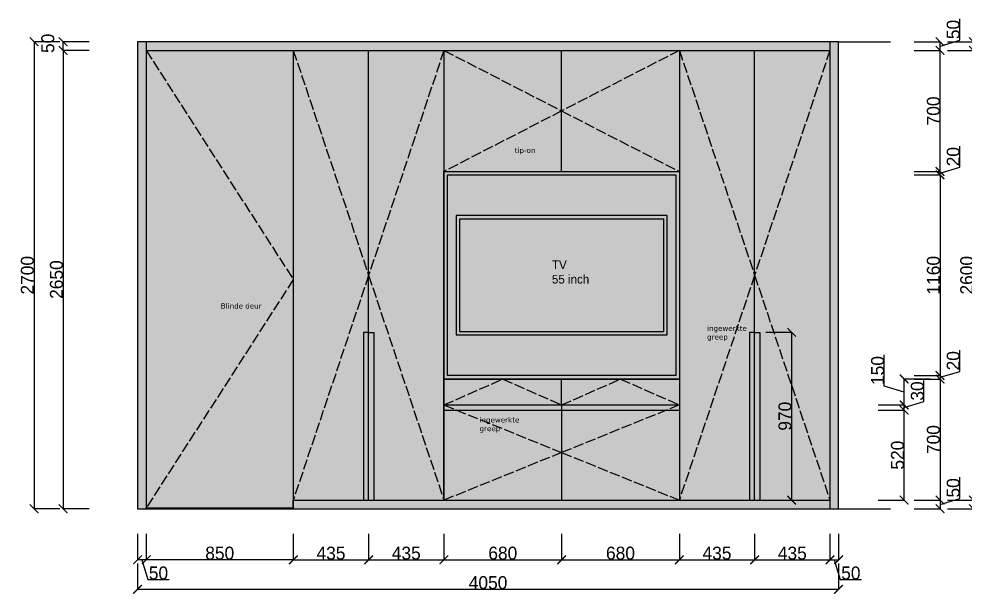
# Model space of a CAD drawing. Header units: millimetres. Extents: x -153917 to -31303, y -39726 to 31262.
# Drawn here: x -39530 to -34064, y -21365 to -18039 of the extents above; entities that cross this region are included whole.
import ezdxf

# ---------------------------------------------------------------- set-up
doc = ezdxf.new("R2010")
doc.units = ezdxf.units.MM
doc.header["$LTSCALE"] = 5
doc.linetypes.add('ACAD_ISO02W100', pattern=[15, 12, -3])
for name, color, linetype in [('Bemating', 1, 'Continuous'), ('Meubel', 8, 'Continuous'), ('muren', 7, 'Continuous'), ('Tekst', 7, 'Continuous')]:
    doc.layers.add(name, color=color, linetype=linetype)
for name, color, linetype, true_color in [('kleur kasten', 7, 'Continuous', 0xdedede), ('kleur leder', 7, 'Continuous', 0x35302c), ('parket', 7, 'Continuous', 0xe6d6b7), ('parket 10x10', 7, 'Continuous', 0xae8743)]:
    doc.layers.add(name, color=color, linetype=linetype, true_color=true_color)
doc.styles.add('Geneva', font='')
doc.styles.get('Geneva').set_extended_font_data('Geneva')
doc.dimstyles.new('ISO-25', dxfattribs={"dimtxt": 100, "dimasz": 25, "dimexe": 1.25, "dimexo": 0.625, "dimtad": 1, "dimtxsty": 'Standard', "dimblk": 'ARCHTICK', "dimcen": 2.5, "dimse1": 1, "dimse2": 1, "dimadec": 0, "dimazin": 0, "dimtfac": 1, "dimtmove": 0, "dimatfit": 3, "dimfxl": 1, "dimarcsym": 0})

# ---------------------------------------------------------------- blocks, each defined once
blk = doc.blocks.new('_ArchTick')
at = {"color": 0, "linetype": 'ByBlock', "const_width": 0.15}
blk.add_lwpolyline([(-0.5, -0.5), (0.5, 0.5)], dxfattribs=at)
blk = doc.blocks.new('*D911')
at = {"layer": 'Bemating', "color": 0, "lineweight": -2, "transparency": 16777216}
for p, q in [((-39292.5, -18171.3), (-39443.7, -18171.3)), ((-39442.5, -18171.3), (-39442.5, -20871.3)), ((-39292.5, -20871.3), (-39443.7, -20871.3))]:
    blk.add_line(p, q, dxfattribs=at)
at = {"layer": 'Defpoints', "color": 0, "transparency": 16777216}
for p in [(-38844.6, -18171.3), (-39442.5, -20871.3), (-38844.6, -20871.3)]:
    blk.add_point(p, dxfattribs=at)
at = {"layer": 'Bemating', "color": 0, "lineweight": -2, "transparency": 16777216, "xscale": 50, "yscale": 50, "zscale": 50}
for p, rotation in [((-39442.5, -18171.3), 90), ((-39442.5, -20871.3), 270)]:
    blk.add_blockref('_ArchTick', p, dxfattribs=dict(at, rotation=rotation))
at = {"layer": 'Bemating', "color": 0, "transparency": 16777216, "insert": (-39480.6, -19521.3), "char_height": 75, "attachment_point": 5, "rotation": 90, "style": 'Geneva'}
blk.add_mtext('2700', dxfattribs=at)
blk = doc.blocks.new('*D912')
at = {"layer": 'Bemating', "color": 0, "lineweight": -2, "transparency": 16777216}
for p, q in [((-39124.6, -18221.3), (-39275.9, -18221.3)), ((-39274.6, -18221.3), (-39274.6, -20871.3)), ((-39124.6, -20871.3), (-39275.9, -20871.3))]:
    blk.add_line(p, q, dxfattribs=at)
at = {"layer": 'Defpoints', "color": 0, "transparency": 16777216}
for p in [(-38794.6, -18221.3), (-39274.6, -20871.3), (-38794.6, -20871.3)]:
    blk.add_point(p, dxfattribs=at)
at = {"layer": 'Bemating', "color": 0, "lineweight": -2, "transparency": 16777216, "xscale": 50, "yscale": 50, "zscale": 50}
for p, rotation in [((-39274.6, -18221.3), 90), ((-39274.6, -20871.3), 270)]:
    blk.add_blockref('_ArchTick', p, dxfattribs=dict(at, rotation=rotation))
at = {"layer": 'Bemating', "color": 0, "transparency": 16777216, "insert": (-39312.7, -19546.3), "char_height": 75, "attachment_point": 5, "rotation": 90, "style": 'Geneva'}
blk.add_mtext('2650', dxfattribs=at)
blk = doc.blocks.new('*D913')
at = {"layer": 'Bemating', "color": 0, "lineweight": -2, "transparency": 16777216}
for p, q in [((-39124.6, -18171.3), (-39275.9, -18171.3)), ((-39274.6, -18221.3), (-39274.6, -18171.3)), ((-39124.6, -18221.3), (-39275.9, -18221.3))]:
    blk.add_line(p, q, dxfattribs=at)
at = {"layer": 'Defpoints', "color": 0, "transparency": 16777216}
for p in [(-39274.6, -18171.3), (-38844.6, -18171.3), (-38794.6, -18221.3)]:
    blk.add_point(p, dxfattribs=at)
at = {"layer": 'Bemating', "color": 0, "lineweight": -2, "transparency": 16777216, "xscale": 50, "yscale": 50, "zscale": 50}
for p, rotation in [((-39274.6, -18171.3), 90), ((-39274.6, -18221.3), 270)]:
    blk.add_blockref('_ArchTick', p, dxfattribs=dict(at, rotation=rotation))
at = {"layer": 'Bemating', "color": 0, "transparency": 16777216, "insert": (-39362.7, -18180.7), "char_height": 75, "attachment_point": 5, "rotation": 90, "style": 'Geneva'}
blk.add_mtext('50', dxfattribs=at)
blk = doc.blocks.new('*D923')
at = {"layer": 'Bemating', "color": 0, "lineweight": -2, "transparency": 16777216}
for p, q in [((-37944.6, -21016.5), (-37944.6, -21167.8)), ((-37509.6, -21016.5), (-37509.6, -21167.8)), ((-37944.6, -21166.5), (-37509.6, -21166.5))]:
    blk.add_line(p, q, dxfattribs=at)
at = {"layer": 'Defpoints', "color": 0, "transparency": 16777216}
for p in [(-37944.6, -20821.3), (-37509.6, -20821.3), (-37509.6, -21166.5)]:
    blk.add_point(p, dxfattribs=at)
at = {"layer": 'Bemating', "color": 0, "lineweight": -2, "transparency": 16777216, "xscale": 50, "yscale": 50, "zscale": 50, "rotation": 180}
blk.add_blockref('_ArchTick', (-37944.6, -21166.5), dxfattribs=at)
at = {"layer": 'Bemating', "color": 0, "lineweight": -2, "transparency": 16777216, "xscale": 50, "yscale": 50, "zscale": 50}
blk.add_blockref('_ArchTick', (-37509.6, -21166.5), dxfattribs=at)
at = {"layer": 'Bemating', "color": 0, "transparency": 16777216, "insert": (-37727.1, -21128.4), "char_height": 75, "attachment_point": 5, "style": 'Geneva'}
blk.add_mtext('435', dxfattribs=at)
blk = doc.blocks.new('*D924')
at = {"layer": 'Bemating', "color": 0, "lineweight": -2, "transparency": 16777216}
for p, q in [((-37509.6, -21016.5), (-37509.6, -21167.8)), ((-37074.6, -21016.5), (-37074.6, -21167.8)), ((-37509.6, -21166.5), (-37074.6, -21166.5))]:
    blk.add_line(p, q, dxfattribs=at)
at = {"layer": 'Defpoints', "color": 0, "transparency": 16777216}
for p in [(-37509.6, -20821.3), (-37074.6, -20821.3), (-37074.6, -21166.5)]:
    blk.add_point(p, dxfattribs=at)
at = {"layer": 'Bemating', "color": 0, "lineweight": -2, "transparency": 16777216, "xscale": 50, "yscale": 50, "zscale": 50, "rotation": 180}
blk.add_blockref('_ArchTick', (-37509.6, -21166.5), dxfattribs=at)
at = {"layer": 'Bemating', "color": 0, "lineweight": -2, "transparency": 16777216, "xscale": 50, "yscale": 50, "zscale": 50}
blk.add_blockref('_ArchTick', (-37074.6, -21166.5), dxfattribs=at)
at = {"layer": 'Bemating', "color": 0, "transparency": 16777216, "insert": (-37292.1, -21128.4), "char_height": 75, "attachment_point": 5, "style": 'Geneva'}
blk.add_mtext('435', dxfattribs=at)
blk = doc.blocks.new('*D925')
at = {"layer": 'Bemating', "color": 0, "lineweight": -2, "transparency": 16777216}
for p, q in [((-37074.6, -21016.5), (-37074.6, -21167.8)), ((-36394.6, -21016.5), (-36394.6, -21167.8)), ((-37074.6, -21166.5), (-36394.6, -21166.5))]:
    blk.add_line(p, q, dxfattribs=at)
at = {"layer": 'Defpoints', "color": 0, "transparency": 16777216}
for p in [(-37074.6, -20821.3), (-36394.6, -20821.3), (-36394.6, -21166.5)]:
    blk.add_point(p, dxfattribs=at)
at = {"layer": 'Bemating', "color": 0, "lineweight": -2, "transparency": 16777216, "xscale": 50, "yscale": 50, "zscale": 50, "rotation": 180}
blk.add_blockref('_ArchTick', (-37074.6, -21166.5), dxfattribs=at)
at = {"layer": 'Bemating', "color": 0, "lineweight": -2, "transparency": 16777216, "xscale": 50, "yscale": 50, "zscale": 50}
blk.add_blockref('_ArchTick', (-36394.6, -21166.5), dxfattribs=at)
at = {"layer": 'Bemating', "color": 0, "transparency": 16777216, "insert": (-36734.6, -21128.4), "char_height": 75, "attachment_point": 5, "style": 'Geneva'}
blk.add_mtext('680', dxfattribs=at)
blk = doc.blocks.new('*D926')
at = {"layer": 'Bemating', "color": 0, "lineweight": -2, "transparency": 16777216}
for p, q in [((-36394.6, -21016.5), (-36394.6, -21167.8)), ((-35714.6, -21016.5), (-35714.6, -21167.8)), ((-36394.6, -21166.5), (-35714.6, -21166.5))]:
    blk.add_line(p, q, dxfattribs=at)
at = {"layer": 'Defpoints', "color": 0, "transparency": 16777216}
for p in [(-36394.6, -20821.3), (-35714.6, -20821.3), (-35714.6, -21166.5)]:
    blk.add_point(p, dxfattribs=at)
at = {"layer": 'Bemating', "color": 0, "lineweight": -2, "transparency": 16777216, "xscale": 50, "yscale": 50, "zscale": 50, "rotation": 180}
blk.add_blockref('_ArchTick', (-36394.6, -21166.5), dxfattribs=at)
at = {"layer": 'Bemating', "color": 0, "lineweight": -2, "transparency": 16777216, "xscale": 50, "yscale": 50, "zscale": 50}
blk.add_blockref('_ArchTick', (-35714.6, -21166.5), dxfattribs=at)
at = {"layer": 'Bemating', "color": 0, "transparency": 16777216, "insert": (-36054.6, -21128.4), "char_height": 75, "attachment_point": 5, "style": 'Geneva'}
blk.add_mtext('680', dxfattribs=at)
blk = doc.blocks.new('*D927')
at = {"layer": 'Bemating', "color": 0, "lineweight": -2, "transparency": 16777216}
for p, q in [((-35714.6, -21016.5), (-35714.6, -21167.8)), ((-35279.6, -21016.5), (-35279.6, -21167.8)), ((-35714.6, -21166.5), (-35279.6, -21166.5))]:
    blk.add_line(p, q, dxfattribs=at)
at = {"layer": 'Defpoints', "color": 0, "transparency": 16777216}
for p in [(-35714.6, -20821.3), (-35279.6, -20821.3), (-35279.6, -21166.5)]:
    blk.add_point(p, dxfattribs=at)
at = {"layer": 'Bemating', "color": 0, "lineweight": -2, "transparency": 16777216, "xscale": 50, "yscale": 50, "zscale": 50, "rotation": 180}
blk.add_blockref('_ArchTick', (-35714.6, -21166.5), dxfattribs=at)
at = {"layer": 'Bemating', "color": 0, "lineweight": -2, "transparency": 16777216, "xscale": 50, "yscale": 50, "zscale": 50}
blk.add_blockref('_ArchTick', (-35279.6, -21166.5), dxfattribs=at)
at = {"layer": 'Bemating', "color": 0, "transparency": 16777216, "insert": (-35497.1, -21128.4), "char_height": 75, "attachment_point": 5, "style": 'Geneva'}
blk.add_mtext('435', dxfattribs=at)
blk = doc.blocks.new('*D928')
at = {"layer": 'Bemating', "color": 0, "lineweight": -2, "transparency": 16777216}
for p, q in [((-35279.6, -21016.5), (-35279.6, -21167.8)), ((-34844.6, -21016.5), (-34844.6, -21167.8)), ((-35279.6, -21166.5), (-34844.6, -21166.5))]:
    blk.add_line(p, q, dxfattribs=at)
at = {"layer": 'Defpoints', "color": 0, "transparency": 16777216}
for p in [(-35279.6, -20821.3), (-34844.6, -20821.3), (-34844.6, -21166.5)]:
    blk.add_point(p, dxfattribs=at)
at = {"layer": 'Bemating', "color": 0, "lineweight": -2, "transparency": 16777216, "xscale": 50, "yscale": 50, "zscale": 50, "rotation": 180}
blk.add_blockref('_ArchTick', (-35279.6, -21166.5), dxfattribs=at)
at = {"layer": 'Bemating', "color": 0, "lineweight": -2, "transparency": 16777216, "xscale": 50, "yscale": 50, "zscale": 50}
blk.add_blockref('_ArchTick', (-34844.6, -21166.5), dxfattribs=at)
at = {"layer": 'Bemating', "color": 0, "transparency": 16777216, "insert": (-35062.1, -21128.4), "char_height": 75, "attachment_point": 5, "style": 'Geneva'}
blk.add_mtext('435', dxfattribs=at)
blk = doc.blocks.new('*D929')
at = {"layer": 'Bemating', "color": 0, "lineweight": -2, "transparency": 16777216}
for p, q in [((-34844.6, -21016.5), (-34844.6, -21167.8)), ((-34794.6, -21016.5), (-34794.6, -21167.8)), ((-34844.6, -21166.5), (-34794.6, -21166.5)), ((-34819.6, -21166.5), (-34785.1, -21281.2)), ((-34785.1, -21281.2), (-34662.5, -21281.2))]:
    blk.add_line(p, q, dxfattribs=at)
at = {"layer": 'Defpoints', "color": 0, "transparency": 16777216}
for p in [(-34844.6, -20821.3), (-34794.6, -20871.3), (-34794.6, -21166.5)]:
    blk.add_point(p, dxfattribs=at)
at = {"layer": 'Bemating', "color": 0, "lineweight": -2, "transparency": 16777216, "xscale": 50, "yscale": 50, "zscale": 50, "rotation": 180}
blk.add_blockref('_ArchTick', (-34844.6, -21166.5), dxfattribs=at)
at = {"layer": 'Bemating', "color": 0, "lineweight": -2, "transparency": 16777216, "xscale": 50, "yscale": 50, "zscale": 50}
blk.add_blockref('_ArchTick', (-34794.6, -21166.5), dxfattribs=at)
at = {"layer": 'Bemating', "color": 0, "transparency": 16777216, "insert": (-34723.8, -21243.1), "char_height": 75, "attachment_point": 5, "style": 'Geneva'}
blk.add_mtext('50', dxfattribs=at)
blk = doc.blocks.new('*D930')
at = {"layer": 'Bemating', "color": 0, "lineweight": -2, "transparency": 16777216}
for p, q in [((-38794.6, -21016.5), (-38794.6, -21167.8)), ((-37944.6, -21016.5), (-37944.6, -21167.8)), ((-37944.6, -21166.5), (-38794.6, -21166.5))]:
    blk.add_line(p, q, dxfattribs=at)
at = {"layer": 'Defpoints', "color": 0, "transparency": 16777216}
for p in [(-37944.6, -20821.3), (-38794.6, -20866.3), (-38794.6, -21166.5)]:
    blk.add_point(p, dxfattribs=at)
at = {"layer": 'Bemating', "color": 0, "lineweight": -2, "transparency": 16777216, "xscale": 50, "yscale": 50, "zscale": 50, "rotation": 180}
blk.add_blockref('_ArchTick', (-38794.6, -21166.5), dxfattribs=at)
at = {"layer": 'Bemating', "color": 0, "lineweight": -2, "transparency": 16777216, "xscale": 50, "yscale": 50, "zscale": 50}
blk.add_blockref('_ArchTick', (-37944.6, -21166.5), dxfattribs=at)
at = {"layer": 'Bemating', "color": 0, "transparency": 16777216, "insert": (-38369.6, -21128.4), "char_height": 75, "attachment_point": 5, "style": 'Geneva'}
blk.add_mtext('850', dxfattribs=at)
blk = doc.blocks.new('*D931')
at = {"layer": 'Bemating', "color": 0, "lineweight": -2, "transparency": 16777216}
for p, q in [((-38844.6, -21016.5), (-38844.6, -21167.8)), ((-38794.6, -21016.5), (-38794.6, -21167.8)), ((-38794.6, -21166.5), (-38844.6, -21166.5)), ((-38819.6, -21166.5), (-38785.1, -21281.2)), ((-38785.1, -21281.2), (-38662.5, -21281.2))]:
    blk.add_line(p, q, dxfattribs=at)
at = {"layer": 'Defpoints', "color": 0, "transparency": 16777216}
for p in [(-38844.6, -20871.3), (-38794.6, -20866.3), (-38844.6, -21166.5)]:
    blk.add_point(p, dxfattribs=at)
at = {"layer": 'Bemating', "color": 0, "lineweight": -2, "transparency": 16777216, "xscale": 50, "yscale": 50, "zscale": 50, "rotation": 180}
blk.add_blockref('_ArchTick', (-38844.6, -21166.5), dxfattribs=at)
at = {"layer": 'Bemating', "color": 0, "lineweight": -2, "transparency": 16777216, "xscale": 50, "yscale": 50, "zscale": 50}
blk.add_blockref('_ArchTick', (-38794.6, -21166.5), dxfattribs=at)
at = {"layer": 'Bemating', "color": 0, "transparency": 16777216, "insert": (-38723.8, -21243.1), "char_height": 75, "attachment_point": 5, "style": 'Geneva'}
blk.add_mtext('50', dxfattribs=at)
blk = doc.blocks.new('*D932')
at = {"layer": 'Bemating', "color": 0, "lineweight": -2, "transparency": 16777216}
for p, q in [((-34165.7, -18221.3), (-34014.5, -18221.3)), ((-34015.7, -18221.3), (-34015.7, -20821.3)), ((-34165.7, -20821.3), (-34014.5, -20821.3))]:
    blk.add_line(p, q, dxfattribs=at)
at = {"layer": 'Defpoints', "color": 0, "transparency": 16777216}
for p in [(-34844.6, -18221.3), (-34844.6, -20821.3), (-34015.7, -20821.3)]:
    blk.add_point(p, dxfattribs=at)
at = {"layer": 'Bemating', "color": 0, "lineweight": -2, "transparency": 16777216, "xscale": 50, "yscale": 50, "zscale": 50}
for p, rotation in [((-34015.7, -18221.3), 90), ((-34015.7, -20821.3), 270)]:
    blk.add_blockref('_ArchTick', p, dxfattribs=dict(at, rotation=rotation))
at = {"layer": 'Bemating', "color": 0, "transparency": 16777216, "insert": (-34053.9, -19521.3), "char_height": 75, "attachment_point": 5, "rotation": 90, "style": 'Geneva'}
blk.add_mtext('2600', dxfattribs=at)
blk = doc.blocks.new('*D933')
at = {"layer": 'Bemating', "color": 0, "lineweight": -2, "transparency": 16777216}
for p, q in [((-35215.8, -19851.3), (-35064.6, -19851.3)), ((-35065.8, -19851.3), (-35065.8, -20821.3)), ((-35215.8, -20821.3), (-35064.6, -20821.3))]:
    blk.add_line(p, q, dxfattribs=at)
at = {"layer": 'Defpoints', "color": 0, "transparency": 16777216}
for p in [(-35249.6, -19851.3), (-35249.6, -20821.3), (-35065.8, -20821.3)]:
    blk.add_point(p, dxfattribs=at)
at = {"layer": 'Bemating', "color": 0, "lineweight": -2, "transparency": 16777216, "xscale": 50, "yscale": 50, "zscale": 50}
for p, rotation in [((-35065.8, -19851.3), 90), ((-35065.8, -20821.3), 270)]:
    blk.add_blockref('_ArchTick', p, dxfattribs=dict(at, rotation=rotation))
at = {"layer": 'Bemating', "color": 0, "transparency": 16777216, "insert": (-35104, -20336.3), "char_height": 75, "attachment_point": 5, "rotation": 90, "style": 'Geneva'}
blk.add_mtext('970', dxfattribs=at)
blk = doc.blocks.new('*D934')
at = {"layer": 'Bemating', "color": 0, "lineweight": -2, "transparency": 16777216}
for p, q in [((-33901, -20811.9), (-33901, -20689.3)), ((-34165.7, -20821.3), (-34014.5, -20821.3)), ((-34015.7, -20846.3), (-33901, -20811.9)), ((-34015.7, -20821.3), (-34015.7, -20871.3)), ((-34165.7, -20871.3), (-34014.5, -20871.3))]:
    blk.add_line(p, q, dxfattribs=at)
at = {"layer": 'Defpoints', "color": 0, "transparency": 16777216}
for p in [(-34844.6, -20821.3), (-34494.6, -20871.3), (-34015.7, -20871.3)]:
    blk.add_point(p, dxfattribs=at)
at = {"layer": 'Bemating', "color": 0, "lineweight": -2, "transparency": 16777216, "xscale": 50, "yscale": 50, "zscale": 50}
for p, rotation in [((-34015.7, -20821.3), 90), ((-34015.7, -20871.3), 270)]:
    blk.add_blockref('_ArchTick', p, dxfattribs=dict(at, rotation=rotation))
at = {"layer": 'Bemating', "color": 0, "transparency": 16777216, "insert": (-33939.2, -20750.6), "char_height": 75, "attachment_point": 5, "rotation": 90, "style": 'Geneva'}
blk.add_mtext('50', dxfattribs=at)
blk = doc.blocks.new('*D935')
at = {"layer": 'Bemating', "color": 0, "lineweight": -2, "transparency": 16777216}
for p, q in [((-33901, -18161.9), (-33901, -18039.3)), ((-34165.7, -18171.3), (-34014.5, -18171.3)), ((-34015.7, -18196.3), (-33901, -18161.9)), ((-34015.7, -18221.3), (-34015.7, -18171.3)), ((-34165.7, -18221.3), (-34014.5, -18221.3))]:
    blk.add_line(p, q, dxfattribs=at)
at = {"layer": 'Defpoints', "color": 0, "transparency": 16777216}
for p in [(-34494.6, -18171.3), (-34015.7, -18171.3), (-34844.6, -18221.3)]:
    blk.add_point(p, dxfattribs=at)
at = {"layer": 'Bemating', "color": 0, "lineweight": -2, "transparency": 16777216, "xscale": 50, "yscale": 50, "zscale": 50}
for p, rotation in [((-34015.7, -18171.3), 90), ((-34015.7, -18221.3), 270)]:
    blk.add_blockref('_ArchTick', p, dxfattribs=dict(at, rotation=rotation))
at = {"layer": 'Bemating', "color": 0, "transparency": 16777216, "insert": (-33939.2, -18100.6), "char_height": 75, "attachment_point": 5, "rotation": 90, "style": 'Geneva'}
blk.add_mtext('50', dxfattribs=at)
blk = doc.blocks.new('*D936')
at = {"layer": 'Bemating', "color": 0, "lineweight": -2, "transparency": 16777216}
for p, q in [((-34358.6, -18941.3), (-34207.4, -18941.3)), ((-34208.6, -18941.3), (-34208.6, -20101.3)), ((-34358.6, -20101.3), (-34207.4, -20101.3))]:
    blk.add_line(p, q, dxfattribs=at)
at = {"layer": 'Defpoints', "color": 0, "transparency": 16777216}
for p in [(-35734.6, -18941.3), (-35734.6, -20101.3), (-34208.6, -20101.3)]:
    blk.add_point(p, dxfattribs=at)
at = {"layer": 'Bemating', "color": 0, "lineweight": -2, "transparency": 16777216, "xscale": 50, "yscale": 50, "zscale": 50}
for p, rotation in [((-34208.6, -18941.3), 90), ((-34208.6, -20101.3), 270)]:
    blk.add_blockref('_ArchTick', p, dxfattribs=dict(at, rotation=rotation))
at = {"layer": 'Bemating', "color": 0, "transparency": 16777216, "insert": (-34246.8, -19521.3), "char_height": 75, "attachment_point": 5, "rotation": 90, "style": 'Geneva'}
blk.add_mtext('1160', dxfattribs=at)
blk = doc.blocks.new('*D937')
at = {"layer": 'Bemating', "color": 0, "lineweight": -2, "transparency": 16777216}
for p, q in [((-34094, -20076.9), (-34094, -19954.3)), ((-34358.6, -20101.3), (-34207.4, -20101.3)), ((-34208.6, -20111.3), (-34094, -20076.9)), ((-34208.6, -20101.3), (-34208.6, -20121.3)), ((-34358.6, -20121.3), (-34207.4, -20121.3))]:
    blk.add_line(p, q, dxfattribs=at)
at = {"layer": 'Defpoints', "color": 0, "transparency": 16777216}
for p in [(-35734.6, -20101.3), (-35714.6, -20121.3), (-34208.6, -20121.3)]:
    blk.add_point(p, dxfattribs=at)
at = {"layer": 'Bemating', "color": 0, "lineweight": -2, "transparency": 16777216, "xscale": 50, "yscale": 50, "zscale": 50}
for p, rotation in [((-34208.6, -20101.3), 90), ((-34208.6, -20121.3), 270)]:
    blk.add_blockref('_ArchTick', p, dxfattribs=dict(at, rotation=rotation))
at = {"layer": 'Bemating', "color": 0, "transparency": 16777216, "insert": (-34132.1, -20015.6), "char_height": 75, "attachment_point": 5, "rotation": 90, "style": 'Geneva'}
blk.add_mtext('20', dxfattribs=at)
blk = doc.blocks.new('*D938')
at = {"layer": 'Bemating', "color": 0, "lineweight": -2, "transparency": 16777216}
for p, q in [((-34358.6, -20121.3), (-34207.4, -20121.3)), ((-34208.6, -20121.3), (-34208.6, -20821.3)), ((-34358.6, -20821.3), (-34207.4, -20821.3))]:
    blk.add_line(p, q, dxfattribs=at)
at = {"layer": 'Defpoints', "color": 0, "transparency": 16777216}
for p in [(-35714.6, -20121.3), (-35714.6, -20821.3), (-34208.6, -20821.3)]:
    blk.add_point(p, dxfattribs=at)
at = {"layer": 'Bemating', "color": 0, "lineweight": -2, "transparency": 16777216, "xscale": 50, "yscale": 50, "zscale": 50}
for p, rotation in [((-34208.6, -20121.3), 90), ((-34208.6, -20821.3), 270)]:
    blk.add_blockref('_ArchTick', p, dxfattribs=dict(at, rotation=rotation))
at = {"layer": 'Bemating', "color": 0, "transparency": 16777216, "insert": (-34246.8, -20471.3), "char_height": 75, "attachment_point": 5, "rotation": 90, "style": 'Geneva'}
blk.add_mtext('700', dxfattribs=at)
blk = doc.blocks.new('*D939')
at = {"layer": 'Bemating', "color": 0, "lineweight": -2, "transparency": 16777216}
for p, q in [((-34094, -18896.9), (-34094, -18774.3)), ((-34208.6, -18931.3), (-34094, -18896.9)), ((-34358.6, -18921.3), (-34207.4, -18921.3)), ((-34358.6, -18941.3), (-34207.4, -18941.3)), ((-34208.6, -18941.3), (-34208.6, -18921.3))]:
    blk.add_line(p, q, dxfattribs=at)
at = {"layer": 'Defpoints', "color": 0, "transparency": 16777216}
for p in [(-35734.6, -18941.3), (-35714.6, -18921.3), (-34208.6, -18921.3)]:
    blk.add_point(p, dxfattribs=at)
at = {"layer": 'Bemating', "color": 0, "lineweight": -2, "transparency": 16777216, "xscale": 50, "yscale": 50, "zscale": 50}
for p, rotation in [((-34208.6, -18921.3), 90), ((-34208.6, -18941.3), 270)]:
    blk.add_blockref('_ArchTick', p, dxfattribs=dict(at, rotation=rotation))
at = {"layer": 'Bemating', "color": 0, "transparency": 16777216, "insert": (-34132.1, -18835.6), "char_height": 75, "attachment_point": 5, "rotation": 90, "style": 'Geneva'}
blk.add_mtext('20', dxfattribs=at)
blk = doc.blocks.new('*D940')
at = {"layer": 'Bemating', "color": 0, "lineweight": -2, "transparency": 16777216}
for p, q in [((-34358.6, -18221.3), (-34207.4, -18221.3)), ((-34208.6, -18921.3), (-34208.6, -18221.3)), ((-34358.6, -18921.3), (-34207.4, -18921.3))]:
    blk.add_line(p, q, dxfattribs=at)
at = {"layer": 'Defpoints', "color": 0, "transparency": 16777216}
for p in [(-34844.6, -18221.3), (-34208.6, -18221.3), (-35714.6, -18921.3)]:
    blk.add_point(p, dxfattribs=at)
at = {"layer": 'Bemating', "color": 0, "lineweight": -2, "transparency": 16777216, "xscale": 50, "yscale": 50, "zscale": 50}
for p, rotation in [((-34208.6, -18221.3), 90), ((-34208.6, -18921.3), 270)]:
    blk.add_blockref('_ArchTick', p, dxfattribs=dict(at, rotation=rotation))
at = {"layer": 'Bemating', "color": 0, "transparency": 16777216, "insert": (-34246.8, -18571.3), "char_height": 75, "attachment_point": 5, "rotation": 90, "style": 'Geneva'}
blk.add_mtext('700', dxfattribs=at)
blk = doc.blocks.new('*D941')
at = {"layer": 'Bemating', "color": 0, "lineweight": -2, "transparency": 16777216}
for p, q in [((-34094, -18161.9), (-34094, -18039.3)), ((-34358.6, -18171.3), (-34207.4, -18171.3)), ((-34208.6, -18196.3), (-34094, -18161.9)), ((-34208.6, -18221.3), (-34208.6, -18171.3)), ((-34358.6, -18221.3), (-34207.4, -18221.3))]:
    blk.add_line(p, q, dxfattribs=at)
at = {"layer": 'Defpoints', "color": 0, "transparency": 16777216}
for p in [(-34494.6, -18171.3), (-34208.6, -18171.3), (-34844.6, -18221.3)]:
    blk.add_point(p, dxfattribs=at)
at = {"layer": 'Bemating', "color": 0, "lineweight": -2, "transparency": 16777216, "xscale": 50, "yscale": 50, "zscale": 50}
for p, rotation in [((-34208.6, -18171.3), 90), ((-34208.6, -18221.3), 270)]:
    blk.add_blockref('_ArchTick', p, dxfattribs=dict(at, rotation=rotation))
at = {"layer": 'Bemating', "color": 0, "transparency": 16777216, "insert": (-34132.1, -18100.6), "char_height": 75, "attachment_point": 5, "rotation": 90, "style": 'Geneva'}
blk.add_mtext('50', dxfattribs=at)
blk = doc.blocks.new('*D942')
at = {"layer": 'Bemating', "color": 0, "lineweight": -2, "transparency": 16777216}
for p, q in [((-34094, -20811.9), (-34094, -20689.3)), ((-34358.6, -20821.3), (-34207.4, -20821.3)), ((-34208.6, -20846.3), (-34094, -20811.9)), ((-34208.6, -20821.3), (-34208.6, -20871.3)), ((-34358.6, -20871.3), (-34207.4, -20871.3))]:
    blk.add_line(p, q, dxfattribs=at)
at = {"layer": 'Defpoints', "color": 0, "transparency": 16777216}
for p in [(-35714.6, -20821.3), (-34494.6, -20871.3), (-34208.6, -20871.3)]:
    blk.add_point(p, dxfattribs=at)
at = {"layer": 'Bemating', "color": 0, "lineweight": -2, "transparency": 16777216, "xscale": 50, "yscale": 50, "zscale": 50}
for p, rotation in [((-34208.6, -20821.3), 90), ((-34208.6, -20871.3), 270)]:
    blk.add_blockref('_ArchTick', p, dxfattribs=dict(at, rotation=rotation))
at = {"layer": 'Bemating', "color": 0, "transparency": 16777216, "insert": (-34132.1, -20750.6), "char_height": 75, "attachment_point": 5, "rotation": 90, "style": 'Geneva'}
blk.add_mtext('50', dxfattribs=at)
blk = doc.blocks.new('*D943')
at = {"layer": 'Bemating', "color": 0, "lineweight": -2, "transparency": 16777216}
for p, q in [((-34566, -20301.3), (-34414.7, -20301.3)), ((-34416, -20821.3), (-34416, -20301.3)), ((-34566, -20821.3), (-34414.7, -20821.3))]:
    blk.add_line(p, q, dxfattribs=at)
at = {"layer": 'Defpoints', "color": 0, "transparency": 16777216}
for p in [(-35714.6, -20301.3), (-34416, -20301.3), (-35714.6, -20821.3)]:
    blk.add_point(p, dxfattribs=at)
at = {"layer": 'Bemating', "color": 0, "lineweight": -2, "transparency": 16777216, "xscale": 50, "yscale": 50, "zscale": 50}
for p, rotation in [((-34416, -20301.3), 90), ((-34416, -20821.3), 270)]:
    blk.add_blockref('_ArchTick', p, dxfattribs=dict(at, rotation=rotation))
at = {"layer": 'Bemating', "color": 0, "transparency": 16777216, "insert": (-34454.1, -20561.3), "char_height": 75, "attachment_point": 5, "rotation": 90, "style": 'Geneva'}
blk.add_mtext('520', dxfattribs=at)
blk = doc.blocks.new('*D944')
at = {"layer": 'Bemating', "color": 0, "lineweight": -2, "transparency": 16777216}
for p, q in [((-34301.3, -20251.9), (-34301.3, -20129.3)), ((-34566, -20271.3), (-34414.7, -20271.3)), ((-34416, -20286.3), (-34301.3, -20251.9)), ((-34416, -20301.3), (-34416, -20271.3)), ((-34566, -20301.3), (-34414.7, -20301.3))]:
    blk.add_line(p, q, dxfattribs=at)
at = {"layer": 'Defpoints', "color": 0, "transparency": 16777216}
for p in [(-35714.6, -20271.3), (-34416, -20271.3), (-35714.6, -20301.3)]:
    blk.add_point(p, dxfattribs=at)
at = {"layer": 'Bemating', "color": 0, "lineweight": -2, "transparency": 16777216, "xscale": 50, "yscale": 50, "zscale": 50}
for p, rotation in [((-34416, -20271.3), 90), ((-34416, -20301.3), 270)]:
    blk.add_blockref('_ArchTick', p, dxfattribs=dict(at, rotation=rotation))
at = {"layer": 'Bemating', "color": 0, "transparency": 16777216, "insert": (-34339.4, -20190.6), "char_height": 75, "attachment_point": 5, "rotation": 90, "style": 'Geneva'}
blk.add_mtext('30', dxfattribs=at)
blk = doc.blocks.new('*D945')
at = {"layer": 'Bemating', "color": 0, "lineweight": -2, "transparency": 16777216}
for p, q in [((-34530.7, -20161.9), (-34530.7, -19982.1)), ((-34416, -20196.3), (-34530.7, -20161.9)), ((-34266, -20121.3), (-34417.2, -20121.3)), ((-34416, -20271.3), (-34416, -20121.3)), ((-34566, -20271.3), (-34414.7, -20271.3))]:
    blk.add_line(p, q, dxfattribs=at)
at = {"layer": 'Defpoints', "color": 0, "transparency": 16777216}
for p in [(-34416, -20121.3), (-33736, -20121.3), (-35714.6, -20271.3)]:
    blk.add_point(p, dxfattribs=at)
at = {"layer": 'Bemating', "color": 0, "lineweight": -2, "transparency": 16777216, "xscale": 50, "yscale": 50, "zscale": 50}
for p, rotation in [((-34416, -20121.3), 90), ((-34416, -20271.3), 270)]:
    blk.add_blockref('_ArchTick', p, dxfattribs=dict(at, rotation=rotation))
at = {"layer": 'Bemating', "color": 0, "transparency": 16777216, "insert": (-34568.8, -20072), "char_height": 75, "attachment_point": 5, "rotation": 90, "style": 'Geneva'}
blk.add_mtext('150', dxfattribs=at)
blk = doc.blocks.new('*D948')
at = {"layer": 'Bemating', "color": 0, "lineweight": -2, "transparency": 16777216}
for p, q in [((-38844.6, -21187), (-38844.6, -21338.2)), ((-34794.6, -21187), (-34794.6, -21338.2)), ((-38844.6, -21337), (-34794.6, -21337))]:
    blk.add_line(p, q, dxfattribs=at)
at = {"layer": 'Defpoints', "color": 0, "transparency": 16777216}
for p in [(-38844.6, -20871.3), (-34794.6, -20871.3), (-34794.6, -21337)]:
    blk.add_point(p, dxfattribs=at)
at = {"layer": 'Bemating', "color": 0, "lineweight": -2, "transparency": 16777216, "xscale": 50, "yscale": 50, "zscale": 50, "rotation": 180}
blk.add_blockref('_ArchTick', (-38844.6, -21337), dxfattribs=at)
at = {"layer": 'Bemating', "color": 0, "lineweight": -2, "transparency": 16777216, "xscale": 50, "yscale": 50, "zscale": 50}
blk.add_blockref('_ArchTick', (-34794.6, -21337), dxfattribs=at)
at = {"layer": 'Bemating', "color": 0, "transparency": 16777216, "insert": (-36819.6, -21298.9), "char_height": 75, "attachment_point": 5, "style": 'Geneva'}
blk.add_mtext('4050', dxfattribs=at)

msp = doc.modelspace()

# ---------------------------------------------------------------- hatches: boundary and pattern name
at = {"layer": 'kleur kasten', "transparency": 33554687}
h = msp.add_hatch(color=256, dxfattribs=at)
h.dxf.hatch_style = 1
h.set_gradient(color1=(63, 127, 111), color2=(0, 153, 153), tint=1, name='SPHERICAL')
h.paths.add_polyline_path([(-36984.556, -19196.349), (-36984.556, -19846.349), (-35804.556, -19846.349), (-35804.556, -19196.349)])
at = {"layer": 'kleur leder', "transparency": 33554687}
h = msp.add_hatch(color=256, dxfattribs=at)
h.dxf.hatch_style = 1
h.paths.add_polyline_path([(-37004.556, -19176.349), (-37004.556, -19866.349), (-35784.556, -19866.349), (-35784.556, -19176.349)])
h.paths.add_polyline_path([(-35804.556, -19196.349), (-35804.556, -19846.349), (-36984.556, -19846.349), (-36984.556, -19196.349)], flags=16)
at = {"layer": 'parket', "transparency": 33554687}
h = msp.add_hatch(color=256, dxfattribs=at)
h.dxf.hatch_style = 1
h.paths.add_polyline_path([(-37944.556, -18221.349), (-38794.556, -18221.349), (-38794.556, -20866.349), (-37944.556, -20866.349), (-37944.556, -20821.349)])
h.paths.add_polyline_path([(-37509.556, -18221.349), (-37944.556, -18221.349), (-37944.556, -20821.349), (-37539.556, -20821.349), (-37539.556, -19851.349), (-37509.556, -19851.349)])
h.paths.add_polyline_path([(-37074.556, -18221.349), (-37509.556, -18221.349), (-37509.556, -19851.349), (-37479.556, -19851.349), (-37479.556, -20821.349), (-37074.556, -20821.349), (-37074.556, -20121.349), (-37074.556, -18921.349)])
h.paths.add_polyline_path([(-36394.556, -18221.349), (-37074.556, -18221.349), (-37074.556, -18921.349), (-36394.556, -18921.349)])
h.paths.add_polyline_path([(-35714.556, -18221.349), (-36394.556, -18221.349), (-36394.556, -18921.349), (-35714.556, -18921.349)])
h.paths.add_polyline_path([(-35279.556, -18221.349), (-35714.556, -18221.349), (-35714.556, -18921.349), (-35714.556, -20121.349), (-35714.556, -20821.349), (-35309.556, -20821.349), (-35309.556, -19851.349), (-35279.556, -19851.349)])
h.paths.add_polyline_path([(-34844.556, -18221.349), (-35279.556, -18221.349), (-35279.556, -19851.349), (-35249.556, -19851.349), (-35249.556, -20821.349), (-34844.556, -20821.349)])
h.paths.add_polyline_path([(-34794.556, -18171.349), (-34844.556, -18171.349), (-34844.556, -20871.349), (-34794.556, -20871.349)])
h.paths.add_polyline_path([(-38794.556, -18221.349), (-38794.556, -18171.349), (-38844.556, -18171.349), (-38844.556, -20871.349), (-38794.556, -20871.349), (-38794.556, -20866.349)])
h.paths.add_polyline_path([(-34844.556, -18171.349), (-38794.556, -18171.349), (-38794.556, -18221.349), (-37944.556, -18221.349), (-34844.556, -18221.349)])
h.paths.add_polyline_path([(-36394.556, -20121.349), (-37074.556, -20121.349), (-37074.556, -20271.349), (-36394.556, -20271.349)])
h.paths.add_polyline_path([(-35714.556, -20121.349), (-36394.556, -20121.349), (-36394.556, -20271.349), (-35714.556, -20271.349)])
h.paths.add_polyline_path([(-35714.556, -20301.349), (-36394.556, -20301.349), (-36394.556, -20821.349), (-35714.556, -20821.349)])
h.paths.add_polyline_path([(-36394.556, -20301.349), (-37074.556, -20301.349), (-37074.556, -20821.349), (-36394.556, -20821.349)])
h.paths.add_polyline_path([(-35714.556, -18921.349), (-36394.556, -18921.349), (-37074.556, -18921.349), (-37074.556, -20121.349), (-36394.556, -20121.349), (-35714.556, -20121.349)])
h.paths.add_polyline_path([(-37054.556, -20101.349), (-37054.556, -18941.349), (-35734.556, -18941.349), (-35734.556, -20101.349)], flags=16)
h.paths.add_polyline_path([(-37004.556, -19866.349), (-37004.556, -19176.349), (-35784.556, -19176.349), (-35784.556, -19866.349)], flags=0)
h.paths.add_polyline_path([(-36984.556, -19846.349), (-36984.556, -19196.349), (-35804.556, -19196.349), (-35804.556, -19846.349)], flags=0)
h.paths.add_polyline_path([(-36463.11, -19581.576), (-36138.11, -19581.576), (-36138.11, -19423.243), (-36463.11, -19423.243)], flags=8)
at = {"layer": 'parket 10x10', "true_color": 0xddc9a7, "transparency": 33554687}
h = msp.add_hatch(color=9, dxfattribs=at)
h.dxf.hatch_style = 1
h.paths.add_polyline_path([(-35734.556, -18941.349), (-37054.556, -18941.349), (-37054.556, -20101.349), (-35734.556, -20101.349)])
h.paths.add_polyline_path([(-35784.556, -19176.349), (-35784.556, -19866.349), (-37004.556, -19866.349), (-37004.556, -19176.349)], flags=16)
h.paths.add_polyline_path([(-35804.556, -19196.349), (-35804.556, -19846.349), (-36984.556, -19846.349), (-36984.556, -19196.349)], flags=0)
h.paths.add_polyline_path([(-36463.11, -19581.576), (-36138.11, -19581.576), (-36138.11, -19423.243), (-36463.11, -19423.243)], flags=8)
at = {"layer": 'parket 10x10', "transparency": 33554687}
h = msp.add_hatch(color=256, dxfattribs=at)
h.dxf.hatch_style = 1
h.paths.add_polyline_path([(-37509.556, -19851.349), (-37539.556, -19851.349), (-37539.556, -20821.349), (-37509.556, -20821.349)])
h.paths.add_polyline_path([(-37479.556, -19851.349), (-37509.556, -19851.349), (-37509.556, -20821.349), (-37479.556, -20821.349)])
h.paths.add_polyline_path([(-36394.556, -20271.349), (-37074.556, -20271.349), (-37074.556, -20301.349), (-36394.556, -20301.349)])
h.paths.add_polyline_path([(-35714.556, -20271.349), (-36394.556, -20271.349), (-36394.556, -20301.349), (-35714.556, -20301.349)])
h.paths.add_polyline_path([(-35279.556, -19851.349), (-35309.556, -19851.349), (-35309.556, -20821.349), (-35279.556, -20821.349)])
h.paths.add_polyline_path([(-35249.556, -19851.349), (-35279.556, -19851.349), (-35279.556, -20821.349), (-35249.556, -20821.349)])
at = {"layer": 'parket 10x10', "true_color": 0xddc9a7, "transparency": 33554687}
h = msp.add_hatch(color=9, dxfattribs=at)
h.dxf.hatch_style = 1
h.paths.add_polyline_path([(-34844.556, -20821.349), (-37944.556, -20821.349), (-37944.556, -20871.349), (-34844.556, -20871.349)])

# ---------------------------------------------------------------- linework, layer by layer
at = {"layer": 'Meubel'}
for p, q in [((-38794.556, -18171.349), (-38794.556, -20871.349)), ((-34844.556, -18171.349), (-34844.556, -20871.349)), ((-38794.556, -18221.349), (-34844.556, -18221.349)), ((-37944.556, -18221.349), (-37944.556, -20871.349)), ((-37509.556, -20821.349), (-37509.556, -18221.349)), ((-37074.556, -18221.349), (-37074.556, -20821.349)), ((-37074.556, -18221.349), (-37074.556, -18921.349)), ((-36394.556, -18921.349), (-36394.556, -18221.349)), ((-35714.556, -18221.349), (-35714.556, -20821.349)), ((-35279.556, -20821.349), (-35279.556, -18221.349)), ((-37074.556, -18921.349), (-35714.556, -18921.349)), ((-37509.556, -19851.349), (-37539.556, -19851.349)), ((-37539.556, -19851.349), (-37539.556, -20821.349)), ((-37509.556, -19851.349), (-37479.556, -19851.349)), ((-37479.556, -19851.349), (-37479.556, -20821.349)), ((-35279.556, -19851.349), (-35309.556, -19851.349)), ((-35309.556, -19851.349), (-35309.556, -20821.349)), ((-35279.556, -19851.349), (-35249.556, -19851.349)), ((-35249.556, -19851.349), (-35249.556, -20821.349)), ((-37074.556, -20821.349), (-37074.556, -20121.349)), ((-37074.556, -20121.349), (-35714.556, -20121.349)), ((-37074.556, -20121.349), (-37074.556, -20271.349)), ((-37074.556, -20121.349), (-36394.556, -20121.349)), ((-36394.556, -20271.349), (-36394.556, -20121.349)), ((-36394.556, -20121.349), (-35714.556, -20121.349)), ((-37074.556, -20271.349), (-35714.556, -20271.349)), ((-36394.556, -20271.349), (-36394.556, -20821.349)), ((-36394.556, -20271.349), (-36394.556, -20821.349)), ((-37074.556, -20301.349), (-35714.556, -20301.349)), ((-37944.556, -20871.349), (-37944.556, -20821.349)), ((-37944.556, -20821.349), (-34844.556, -20821.349)), ((-37944.556, -20821.349), (-37074.556, -20821.349)), ((-35714.556, -20821.349), (-34844.556, -20821.349)), ((-38794.556, -20871.349), (-38794.556, -20866.349)), ((-38794.556, -20866.349), (-37944.556, -20866.349))]:
    msp.add_line(p, q, dxfattribs=at)
at = {"layer": 'Meubel', "color": 2, "linetype": 'ACAD_ISO02W100'}
for points in [[(-38794.556, -18221.349), (-37944.556, -19546.349), (-38794.556, -20866.349)], [(-37944.556, -18221.349), (-37509.556, -19521.349), (-37944.556, -20821.349)], [(-37074.556, -18221.349), (-37509.556, -19521.349), (-37074.556, -20821.349)], [(-37074.556, -18221.349), (-36394.556, -18571.349), (-37074.556, -18921.349)], [(-35714.556, -18221.349), (-36394.556, -18571.349), (-35714.556, -18921.349)], [(-35714.556, -18221.349), (-35279.556, -19521.349), (-35714.556, -20821.349)], [(-34844.556, -18221.349), (-35279.556, -19521.349), (-34844.556, -20821.349)], [(-37074.556, -20271.349), (-36734.556, -20121.349), (-36394.556, -20271.349), (-36054.556, -20121.349), (-35714.556, -20271.349), (-36394.556, -20546.349), (-35714.556, -20821.349)], [(-37074.556, -20271.349), (-36394.556, -20546.349), (-37074.556, -20821.349)]]:
    msp.add_lwpolyline(points, dxfattribs=at)
at = {"layer": 'Meubel'}
for points in [[(-37074.556, -18921.349), (-35714.556, -18921.349), (-35714.556, -20121.349), (-37074.556, -20121.349)], [(-37054.556, -18941.349), (-35734.556, -18941.349), (-35734.556, -20101.349), (-37054.556, -20101.349)], [(-37004.556, -19866.349), (-35784.556, -19866.349), (-35784.556, -19176.349), (-37004.556, -19176.349)], [(-36984.556, -19846.349), (-35804.556, -19846.349), (-35804.556, -19196.349), (-36984.556, -19196.349)]]:
    msp.add_lwpolyline(points, close=True, dxfattribs=at)
at = {"layer": 'muren'}
for p, q in [((-38844.556, -18171.349), (-38844.556, -20871.349)), ((-34794.556, -18171.349), (-38844.556, -18171.349)), ((-34794.556, -20871.349), (-34794.556, -18171.349)), ((-34794.556, -18171.349), (-34494.556, -18171.349)), ((-38844.556, -20871.349), (-34794.556, -20871.349)), ((-34794.556, -20871.349), (-34494.556, -20871.349))]:
    msp.add_line(p, q, dxfattribs=at)

# ---------------------------------------------------------------- texts
at = {"layer": 'Tekst', "char_height": 30}
for s, insert, attachment_point in [('{\\fVerdana|b0|i0|c0|p34;tip-on}', (-36665.899, -18822.356), 7), ('{\\fVerdana|b0|i0|c0|p34;Blinde deur}', (-38363.784, -19683.75), 1), ('{\\fVerdana|b0|i0|c0|p34;ingewerkte \\Pgreep}', (-35554.51, -19901.663), 7), ('{\\fVerdana|b0|i0|c0|p34;ingewerkte \\Pgreep}', (-36868.748, -20431.151), 7)]:
    msp.add_mtext_dynamic_manual_height_columns(s, width=513.71165, gutter_width=12.5, heights=[0], dxfattribs=dict(at, insert=insert, attachment_point=attachment_point))
at = {"layer": 'Tekst', "insert": (-36450.61, -19435.743), "char_height": 50, "width": 1582.58803, "attachment_point": 1}
msp.add_mtext('TV\\P55 inch', dxfattribs=at)

# ---------------------------------------------------------------- dimensions: what is measured, and where the dimension line sits
at = {"layer": 'Bemating'}
for base, p1, p2, picture, middle in [((-34015.727, -18171.349), (-34844.556, -18221.349), (-34494.556, -18171.349), '*D935', (-33939.165, -18161.318)), ((-34208.648, -18171.349), (-34844.556, -18221.349), (-34494.556, -18171.349), '*D941', (-34132.085, -18161.318)), ((-39442.451, -20871.349), (-38844.556, -18171.349), (-38844.556, -20871.349), '*D911', (-39480.576, -19521.349)), ((-39274.616, -18171.349), (-38794.556, -18221.349), (-38844.556, -18171.349), '*D913', (-39362.741, -18180.724)), ((-39274.616, -20871.349), (-38794.556, -18221.349), (-38794.556, -20871.349), '*D912', (-39312.741, -19546.349)), ((-34208.648, -18221.349), (-35714.556, -18921.349), (-34844.556, -18221.349), '*D940', (-34246.773, -18571.349)), ((-34015.727, -20821.349), (-34844.556, -18221.349), (-34844.556, -20821.349), '*D932', (-34053.852, -19521.349)), ((-34208.648, -18921.349), (-35734.556, -18941.349), (-35714.556, -18921.349), '*D939', (-34132.085, -18896.318)), ((-34208.648, -20101.349), (-35734.556, -18941.349), (-35734.556, -20101.349), '*D936', (-34246.773, -19521.349)), ((-35065.835, -20821.349), (-35249.556, -19851.349), (-35249.556, -20821.349), '*D933', (-35103.96, -20336.349)), ((-34208.648, -20121.349), (-35734.556, -20101.349), (-35714.556, -20121.349), '*D937', (-34132.085, -20076.318)), ((-34415.986, -20121.349), (-35714.556, -20271.349), (-33736.013, -20121.349), '*D945', (-34568.799, -20161.318)), ((-34208.648, -20821.349), (-35714.556, -20121.349), (-35714.556, -20821.349), '*D938', (-34246.773, -20471.349)), ((-34415.986, -20271.349), (-35714.556, -20301.349), (-35714.556, -20271.349), '*D944', (-34339.424, -20251.318)), ((-34415.986, -20301.349), (-35714.556, -20821.349), (-35714.556, -20301.349), '*D943', (-34454.111, -20561.349)), ((-34208.648, -20871.349), (-35714.556, -20821.349), (-34494.556, -20871.349), '*D942', (-34132.085, -20811.318)), ((-34015.727, -20871.349), (-34844.556, -20821.349), (-34494.556, -20871.349), '*D934', (-33939.165, -20811.318))]:
    dim = msp.add_linear_dim(base=base, p1=p1, p2=p2, angle=90, dimstyle='ISO-25', override={"dimtxt": 75, "dimasz": 50, "dimtxsty": 'Geneva', "dimse1": 0, "dimse2": 0, "dimtmove": 1, "dimfxl": 150, "dimfxlon": 1}, dxfattribs=at)
    dim.commit()
    dim.dimension.update_dxf_attribs({"geometry": picture, "text_midpoint": middle})
for base, p1, p2, picture, middle in [((-38794.556, -21166.535), (-37944.556, -20821.349), (-38794.556, -20866.349), '*D930', (-38369.556, -21128.41)), ((-37509.556, -21166.535), (-37944.556, -20821.349), (-37509.556, -20821.349), '*D923', (-37727.056, -21128.41)), ((-37074.556, -21166.535), (-37509.556, -20821.349), (-37074.556, -20821.349), '*D924', (-37292.056, -21128.41)), ((-36394.556, -21166.535), (-37074.556, -20821.349), (-36394.556, -20821.349), '*D925', (-36734.556, -21128.41)), ((-35714.556, -21166.535), (-36394.556, -20821.349), (-35714.556, -20821.349), '*D926', (-36054.556, -21128.41)), ((-35279.556, -21166.535), (-35714.556, -20821.349), (-35279.556, -20821.349), '*D927', (-35497.056, -21128.41)), ((-34844.556, -21166.535), (-35279.556, -20821.349), (-34844.556, -20821.349), '*D928', (-35062.056, -21128.41)), ((-34794.556, -21166.535), (-34844.556, -20821.349), (-34794.556, -20871.349), '*D929', (-34784.525, -21243.097)), ((-38844.556, -21166.535), (-38794.556, -20866.349), (-38844.556, -20871.349), '*D931', (-38784.525, -21243.097)), ((-34794.556, -21336.998), (-38844.556, -20871.349), (-34794.556, -20871.349), '*D948', (-36819.556, -21298.873))]:
    dim = msp.add_linear_dim(base=base, p1=p1, p2=p2, dimstyle='ISO-25', override={"dimtxt": 75, "dimasz": 50, "dimtxsty": 'Geneva', "dimse1": 0, "dimse2": 0, "dimtmove": 1, "dimfxl": 150, "dimfxlon": 1}, dxfattribs=at)
    dim.commit()
    dim.dimension.update_dxf_attribs({"geometry": picture, "text_midpoint": middle})

doc.saveas('drawing.dxf')
